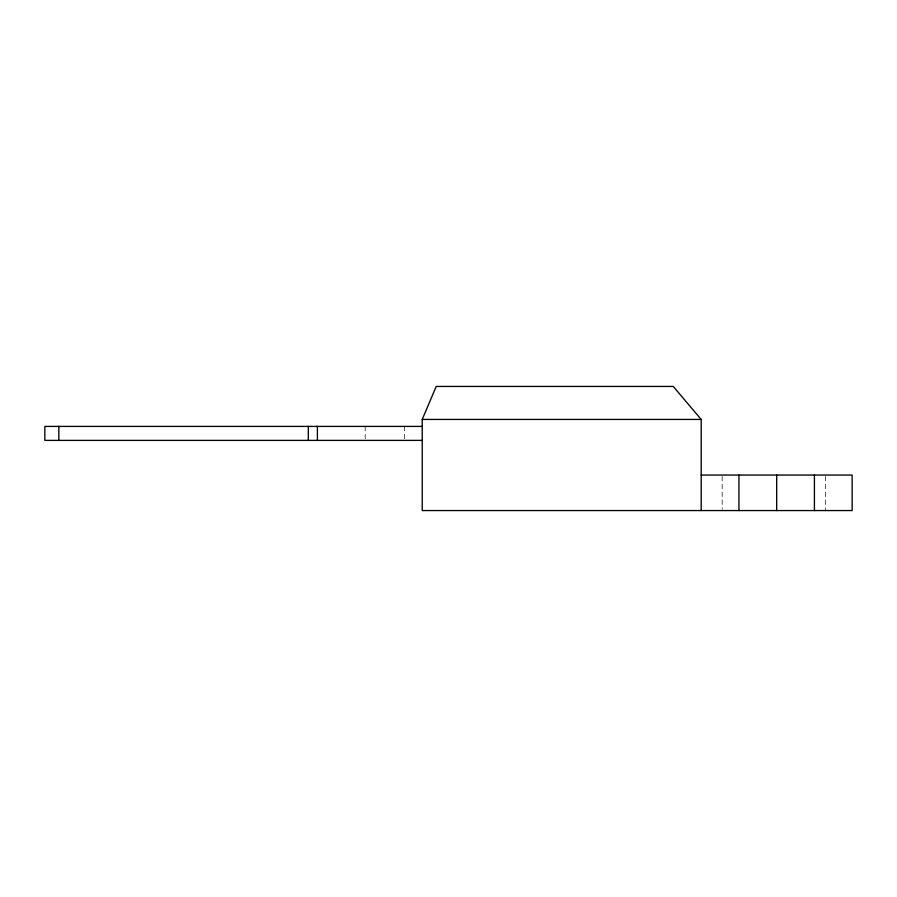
<?xml version="1.0" encoding="UTF-8"?>
<svg xmlns="http://www.w3.org/2000/svg" width="897" height="897" viewBox="0 0 897 897"><rect width="100%" height="100%" fill="white"/><g stroke="black" fill="none" stroke-linecap="round" stroke-linejoin="round"><path stroke-width="0.67" stroke-dasharray="4.49 3.36" d="M825.599 476.419L825.599 510.561M722.163 476.419L722.163 509.193M404.334 426.411L404.334 438.992M365.202 426.411L365.202 438.992"/><path stroke-width="1.35" d="M701.196 475.051L852.15 475.051L852.15 510.561L422.229 510.561L422.229 419.426L436.2 386.439L673.243 386.439L701.196 419.426L701.196 510.561M422.229 419.426L701.196 419.426M422.229 426.411L44.85 426.411L44.85 440.393L422.229 440.393M814.409 475.051L814.409 510.561M776.679 475.051L776.679 510.561M738.937 475.051L738.937 510.561M317.392 426.411L317.392 440.393M308.31 426.411L308.31 440.393M58.832 426.411L58.832 440.393"/></g></svg>
